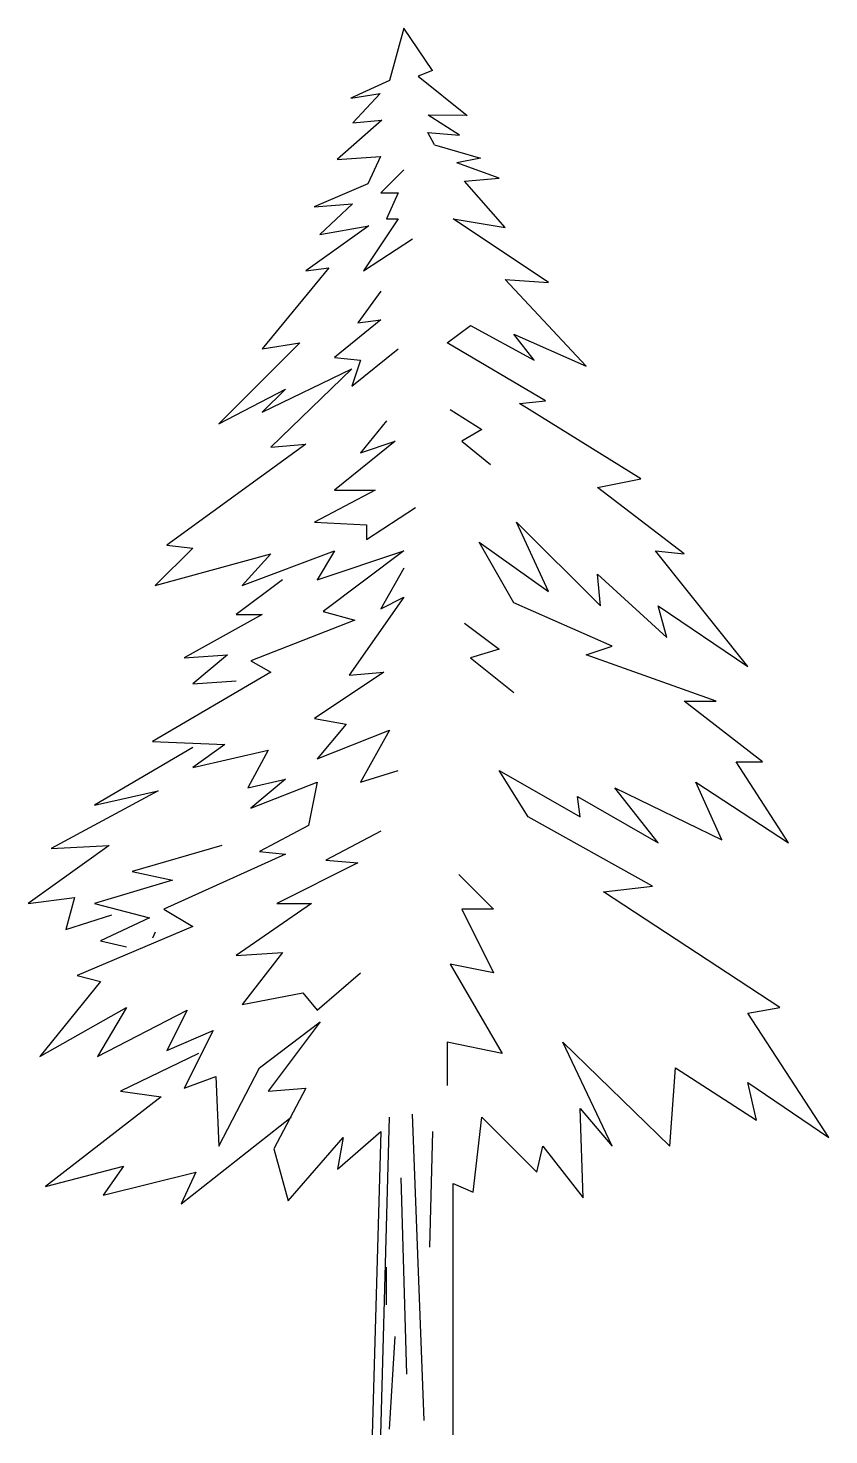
# Model space of a CAD drawing. Header units: millimetres. Extents: x 373.93 to 375.07, y 2530.41 to 2532.41.
import ezdxf

# ---------------------------------------------------------------- set-up
doc = ezdxf.new("R2010")
doc.units = ezdxf.units.MM
doc.header["$LTSCALE"] = 10
doc.layers.add('Vegetais', color=94, linetype='Continuous')

msp = doc.modelspace()

# ---------------------------------------------------------------- linework, layer by layer
at = {"layer": 'Vegetais'}
for p, q in [((374.4627, 2532.4082), (374.4423, 2532.3339)), ((374.5034, 2532.3481), (374.4627, 2532.4082)), ((374.5034, 2532.3481), (374.4827, 2532.34)), ((374.4827, 2532.34), (374.5522, 2532.2845)), ((374.4423, 2532.3339), (374.3873, 2532.3088)), ((374.3873, 2532.3088), (374.4289, 2532.3153)), ((374.4289, 2532.3153), (374.3903, 2532.2738)), ((374.4313, 2532.2779), (374.3679, 2532.2219)), ((374.3903, 2532.2738), (374.4313, 2532.2779)), ((374.5522, 2532.2845), (374.4971, 2532.2846)), ((374.5417, 2532.2563), (374.4971, 2532.2846)), ((374.506, 2532.2429), (374.4966, 2532.2604)), ((374.4966, 2532.2604), (374.5417, 2532.2563)), ((374.506, 2532.2429), (374.5712, 2532.2238)), ((374.3679, 2532.2219), (374.4294, 2532.226)), ((374.4294, 2532.226), (374.4116, 2532.1874)), ((374.5712, 2532.2238), (374.5378, 2532.2172)), ((374.598, 2532.1952), (374.5378, 2532.2172)), ((374.4627, 2532.2074), (374.4299, 2532.1747)), ((374.4116, 2532.1874), (374.3352, 2532.1545)), ((374.5488, 2532.1911), (374.598, 2532.1952)), ((374.6062, 2532.1255), (374.5488, 2532.1911)), ((374.3352, 2532.1545), (374.3897, 2532.1591)), ((374.3897, 2532.1591), (374.3433, 2532.1154)), ((374.4299, 2532.1747), (374.4545, 2532.1747)), ((374.4545, 2532.1747), (374.4381, 2532.1378)), ((374.4545, 2532.1378), (374.4053, 2532.064)), ((374.4381, 2532.1378), (374.4545, 2532.1378)), ((374.6677, 2532.0476), (374.5324, 2532.1378)), ((374.5324, 2532.1378), (374.6062, 2532.1255)), ((374.413, 2532.1277), (374.3233, 2532.064)), ((374.3433, 2532.1154), (374.413, 2532.1277)), ((374.4053, 2532.064), (374.475, 2532.1091)), ((374.3561, 2532.0681), (374.2618, 2531.9534)), ((374.3233, 2532.064), (374.3561, 2532.0681)), ((374.6062, 2532.0517), (374.6677, 2532.0476)), ((374.721, 2531.9288), (374.6062, 2532.0517)), ((374.4299, 2532.0353), (374.3971, 2531.9903)), ((374.4299, 2531.9943), (374.3643, 2531.9411)), ((374.3971, 2531.9903), (374.4299, 2531.9943)), ((374.5242, 2531.9616), (374.557, 2531.9862)), ((374.557, 2531.9862), (374.6472, 2531.937)), ((374.3151, 2531.9616), (374.2002, 2531.8468)), ((374.2618, 2531.9534), (374.3151, 2531.9616)), ((374.6636, 2531.8796), (374.5242, 2531.9616)), ((374.6472, 2531.937), (374.6185, 2531.9739)), ((374.6185, 2531.9739), (374.721, 2531.9288)), ((374.3643, 2531.9411), (374.4012, 2531.937)), ((374.3889, 2531.9001), (374.4545, 2531.9534)), ((374.2618, 2531.8632), (374.3889, 2531.9247)), ((374.3889, 2531.9247), (374.2741, 2531.814)), ((374.4012, 2531.937), (374.3889, 2531.9001)), ((374.2002, 2531.8468), (374.2946, 2531.896)), ((374.2946, 2531.896), (374.2618, 2531.8632)), ((374.6267, 2531.8755), (374.6636, 2531.8796)), ((374.5283, 2531.8673), (374.5734, 2531.8386)), ((374.7989, 2531.769), (374.6267, 2531.8755)), ((374.4381, 2531.8509), (374.4012, 2531.8058)), ((374.5734, 2531.8386), (374.5447, 2531.8222)), ((374.3233, 2531.8181), (374.1264, 2531.6747)), ((374.2741, 2531.814), (374.3233, 2531.8181)), ((374.4504, 2531.8222), (374.3643, 2531.7526)), ((374.4012, 2531.8058), (374.4504, 2531.8222)), ((374.5447, 2531.8222), (374.5857, 2531.7894)), ((374.7374, 2531.7567), (374.7989, 2531.769)), ((374.4217, 2531.7526), (374.3356, 2531.7075)), ((374.3643, 2531.7526), (374.4217, 2531.7526)), ((374.8604, 2531.6624), (374.7374, 2531.7567)), ((374.4094, 2531.6829), (374.4791, 2531.728)), ((374.3356, 2531.7075), (374.4094, 2531.7034)), ((374.4094, 2531.7034), (374.4094, 2531.6829)), ((374.6677, 2531.6091), (374.6226, 2531.7075)), ((374.6226, 2531.7075), (374.7415, 2531.5886)), ((374.5693, 2531.6788), (374.6677, 2531.6091)), ((374.6185, 2531.5927), (374.5693, 2531.6788)), ((374.1633, 2531.6706), (374.11, 2531.6173)), ((374.11, 2531.6173), (374.2741, 2531.6624)), ((374.1264, 2531.6747), (374.1633, 2531.6706)), ((374.2331, 2531.6173), (374.3643, 2531.6665)), ((374.2741, 2531.6624), (374.2331, 2531.6173)), ((374.3397, 2531.6255), (374.4627, 2531.6665)), ((374.3643, 2531.6665), (374.3397, 2531.6255)), ((374.4627, 2531.6665), (374.3479, 2531.5805)), ((374.9507, 2531.5026), (374.8194, 2531.6665)), ((374.8194, 2531.6665), (374.8604, 2531.6624)), ((374.4627, 2531.6419), (374.4299, 2531.5845)), ((374.2905, 2531.6255), (374.2249, 2531.5764)), ((374.7374, 2531.6337), (374.8358, 2531.5436)), ((374.7415, 2531.5886), (374.7374, 2531.6337)), ((374.4627, 2531.6009), (374.3848, 2531.4903)), ((374.4299, 2531.5845), (374.4627, 2531.6009)), ((374.3479, 2531.5805), (374.393, 2531.5682)), ((374.7579, 2531.5313), (374.6185, 2531.5927)), ((374.8235, 2531.5886), (374.9507, 2531.5026)), ((374.8358, 2531.5436), (374.8235, 2531.5886)), ((374.2618, 2531.5764), (374.151, 2531.5149)), ((374.2249, 2531.5764), (374.2618, 2531.5764)), ((374.393, 2531.5682), (374.2454, 2531.5108)), ((374.5488, 2531.5641), (374.598, 2531.5272)), ((374.151, 2531.5149), (374.2125, 2531.519)), ((374.2125, 2531.519), (374.1633, 2531.478)), ((374.598, 2531.5272), (374.557, 2531.5149)), ((374.721, 2531.519), (374.7579, 2531.5313)), ((374.9055, 2531.4534), (374.721, 2531.519)), ((374.2454, 2531.5108), (374.2741, 2531.4944)), ((374.557, 2531.5149), (374.6185, 2531.4657)), ((374.2741, 2531.4944), (374.1059, 2531.396)), ((374.1633, 2531.478), (374.2249, 2531.4821)), ((374.434, 2531.4944), (374.3356, 2531.4288)), ((374.3848, 2531.4903), (374.434, 2531.4944)), ((374.9712, 2531.3674), (374.8604, 2531.4534)), ((374.8604, 2531.4534), (374.9055, 2531.4534)), ((374.3356, 2531.4288), (374.3807, 2531.4206)), ((374.3807, 2531.4206), (374.3397, 2531.3715)), ((374.3397, 2531.3715), (374.4422, 2531.4124)), ((374.4422, 2531.4124), (374.4012, 2531.3387)), ((374.1633, 2531.3878), (374.0239, 2531.3059)), ((374.1059, 2531.396), (374.2084, 2531.3919)), ((374.2084, 2531.3919), (374.1633, 2531.3592)), ((374.1633, 2531.3592), (374.27, 2531.3837)), ((374.27, 2531.3837), (374.2413, 2531.3305)), ((375.0081, 2531.2526), (374.9342, 2531.3674)), ((374.9342, 2531.3674), (374.9712, 2531.3674)), ((374.2413, 2531.3305), (374.2946, 2531.3428)), ((374.2946, 2531.3428), (374.2454, 2531.3018)), ((374.4012, 2531.3387), (374.4545, 2531.3551)), ((374.639, 2531.2895), (374.598, 2531.3551)), ((374.598, 2531.3551), (374.7128, 2531.2895)), ((374.1141, 2531.3264), (373.9624, 2531.2444)), ((374.0239, 2531.3059), (374.1141, 2531.3264)), ((374.2454, 2531.3018), (374.3397, 2531.3387)), ((374.3397, 2531.3387), (374.3274, 2531.2772)), ((374.762, 2531.3305), (374.9137, 2531.2567)), ((374.8235, 2531.2526), (374.762, 2531.3305)), ((374.8768, 2531.3387), (375.0081, 2531.2526)), ((374.9137, 2531.2567), (374.8768, 2531.3387)), ((374.7087, 2531.3182), (374.8235, 2531.2526)), ((374.7128, 2531.2895), (374.7087, 2531.3182)), ((374.8153, 2531.1911), (374.639, 2531.2895)), ((374.3274, 2531.2772), (374.2577, 2531.2403)), ((374.4299, 2531.269), (374.352, 2531.228)), ((374.0444, 2531.2485), (373.9296, 2531.1666)), ((373.9624, 2531.2444), (374.0444, 2531.2485)), ((374.2043, 2531.2485), (374.0772, 2531.2116)), ((374.2577, 2531.2403), (374.2946, 2531.2362)), ((374.2946, 2531.2362), (374.1223, 2531.1584)), ((374.3971, 2531.2239), (374.2823, 2531.1666)), ((374.352, 2531.228), (374.3971, 2531.2239)), ((374.1346, 2531.1993), (374.0239, 2531.1666)), ((374.0772, 2531.2116), (374.1346, 2531.1993)), ((374.5406, 2531.2075), (374.5898, 2531.1584)), ((374.7456, 2531.1829), (374.8153, 2531.1911)), ((374.9958, 2531.019), (374.7456, 2531.1829)), ((373.9296, 2531.1666), (373.9952, 2531.1747)), ((373.9952, 2531.1747), (373.9829, 2531.1297)), ((374.0239, 2531.1666), (374.1018, 2531.1461)), ((374.3315, 2531.1666), (374.2249, 2531.0928)), ((374.2823, 2531.1666), (374.3315, 2531.1666)), ((373.9829, 2531.1297), (374.0485, 2531.1502)), ((374.1018, 2531.1461), (374.0321, 2531.1133)), ((374.1223, 2531.1584), (374.1633, 2531.1338)), ((374.5447, 2531.1584), (374.5898, 2531.0682)), ((374.5898, 2531.1584), (374.5447, 2531.1584)), ((374.1633, 2531.1338), (373.9993, 2531.0641)), ((374.11, 2531.1256), (374.1059, 2531.1174)), ((374.0321, 2531.1133), (374.069, 2531.1051)), ((374.2249, 2531.0928), (374.2905, 2531.0969)), ((374.2905, 2531.0969), (374.2331, 2531.0231)), ((374.5283, 2531.0805), (374.6021, 2530.9535)), ((374.5898, 2531.0682), (374.5283, 2531.0805)), ((373.9993, 2531.0641), (374.0321, 2531.0559)), ((374.3397, 2531.0149), (374.4012, 2531.0682)), ((374.0321, 2531.0559), (373.946, 2530.9494)), ((374.2331, 2531.0231), (374.3192, 2531.0395)), ((374.3192, 2531.0395), (374.3397, 2531.0149)), ((373.946, 2530.9494), (374.069, 2531.019)), ((374.069, 2531.019), (374.028, 2530.9494)), ((374.028, 2530.9494), (374.1551, 2531.0149)), ((374.1551, 2531.0149), (374.1264, 2530.9576)), ((374.9507, 2531.0108), (374.9958, 2531.019)), ((375.0655, 2530.8346), (374.9507, 2531.0108)), ((374.1264, 2530.9576), (374.192, 2530.9862)), ((374.192, 2530.9862), (374.151, 2530.9043)), ((374.2577, 2530.933), (374.3438, 2530.9985)), ((374.3438, 2530.9985), (374.27, 2530.9002)), ((374.6021, 2530.9535), (374.5242, 2530.9698)), ((374.5242, 2530.9698), (374.5242, 2530.9084)), ((374.6882, 2530.9698), (374.8399, 2530.8223)), ((374.7579, 2530.8223), (374.6882, 2530.9698)), ((374.1715, 2530.9535), (374.0608, 2530.9002)), ((374.151, 2530.9043), (374.1961, 2530.9207)), ((374.1961, 2530.9207), (374.2002, 2530.8223)), ((374.2002, 2530.8223), (374.2577, 2530.933)), ((374.8399, 2530.8223), (374.8481, 2530.933)), ((374.8481, 2530.933), (374.963, 2530.8592)), ((374.0608, 2530.9002), (374.1182, 2530.892)), ((374.27, 2530.9002), (374.3233, 2530.9043)), ((374.3233, 2530.9043), (374.2782, 2530.8182)), ((374.9507, 2530.9125), (375.0655, 2530.8346)), ((374.963, 2530.8592), (374.9507, 2530.9125)), ((374.1182, 2530.892), (373.9542, 2530.7649)), ((374.1469, 2530.7404), (374.3028, 2530.8633)), ((374.5611, 2530.7568), (374.5734, 2530.8633)), ((374.5734, 2530.8633), (374.6513, 2530.7854)), ((374.7169, 2530.7486), (374.7128, 2530.8756)), ((374.7128, 2530.8756), (374.7579, 2530.8223)), ((374.3684, 2530.7895), (374.4299, 2530.8428)), ((374.2987, 2530.7445), (374.3766, 2530.8346)), ((374.3766, 2530.8346), (374.3684, 2530.7895)), ((374.6513, 2530.7854), (374.6595, 2530.8223)), ((374.6595, 2530.8223), (374.7169, 2530.7486)), ((374.2782, 2530.8182), (374.2987, 2530.7445)), ((373.9542, 2530.7649), (374.0649, 2530.7936)), ((374.0649, 2530.7936), (374.0362, 2530.7527)), ((374.0362, 2530.7527), (374.1674, 2530.7854)), ((374.1674, 2530.7854), (374.1469, 2530.7404)), ((374.5324, 2530.769), (374.5611, 2530.7568))]:
    msp.add_line(p, q, dxfattribs=at)
at = {"layer": 'Vegetais', "color": 34}
for p, q in [((374.4301, 2530.4125), (374.4422, 2530.8633)), ((374.4914, 2530.433), (374.475, 2530.8674)), ((374.4299, 2530.8428), (374.4177, 2530.4125)), ((374.4996, 2530.6789), (374.5037, 2530.8428)), ((374.4668, 2530.4986), (374.4586, 2530.7772)), ((374.5324, 2530.4125), (374.5324, 2530.769)), ((374.4381, 2530.5969), (374.4381, 2530.6502)), ((374.4422, 2530.4207), (374.4504, 2530.5519))]:
    msp.add_line(p, q, dxfattribs=at)

doc.saveas('drawing.dxf')
